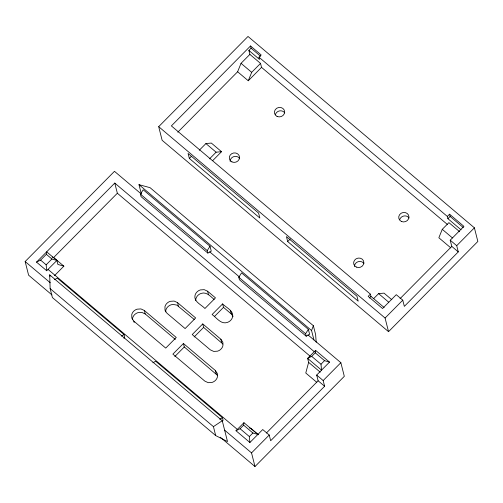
<?xml version="1.0" encoding="UTF-8"?>
<svg xmlns="http://www.w3.org/2000/svg" width="503" height="503" viewBox="0 0 503 503"><rect width="100%" height="100%" fill="white"/><g stroke="black" fill="none" stroke-linecap="round" stroke-linejoin="round"><path stroke-width="0.75" d="M132.408 319.801L132.635 317.971A7.797 7.155 -14.2 0 1 137.897 312.659L141.802 312.388L145.216 313.96L175.358 339.443M165.606 311.942L165.839 310.112A7.797 7.155 -14.2 0 1 171.102 304.799L173.051 304.428L176.836 305.101L194.183 319.43M195.692 300.543L195.919 298.713A7.797 7.155 -14.2 0 1 201.181 293.4C206.469 291.539 210.55 296.412 214.102 299.442M36.512 262.12L46.672 251.84L56.877 260.466L46.704 270.74L36.512 262.12L40.598 260.108L46.345 254.304L46.672 251.84L114.772 183.073L314.256 351.691M243.622 425.154L243.949 422.696L257.869 434.46L252.896 432.995L243.622 425.154L240.082 428.726L235.989 430.738L249.909 442.502L262.729 429.549L269.224 435.038L270.671 440.741L324.617 386.26L323.171 380.557L316.676 375.068L329.503 362.116L315.582 350.352L307.622 358.388L308.628 362.355L305.774 373.019L316.796 382.33M311.715 356.382L320.996 364.222L321.543 370.151L307.622 358.388L311.715 356.382L315.255 352.81L315.582 350.352M313.954 339.946L311.564 330.528L313.363 325.711L150.07 187.682L138.991 184.658L141.192 193.353M177.792 132.195L237.623 71.766L241.038 63.334L249.884 54.399L248.878 50.438L251.091 48.2L250.525 45.968L171.372 125.907L370.39 294.136L370.956 296.368L384.141 307.509M237.623 71.766L248.268 80.769L251.689 72.338L260.529 63.403L249.884 54.399M459.685 231.745L448.902 222.628L442.269 229.324L438.849 237.762L450.833 247.891M140.431 194.139L143.204 189.776L210.009 246.244L211.266 251.198L207.858 253.084L141.054 196.616L140.431 194.139L207.236 250.601L207.858 253.084M123.927 338.299L124.719 337.048L124.096 334.57L57.292 278.102L54.569 279.611M207.236 250.601L210.009 246.244M238.78 277.26L241.566 272.896L308.37 329.364L309.622 334.325L306.214 336.211L239.409 279.743L238.78 277.26L305.585 333.734L306.214 336.211M222.269 421.432L223.068 420.187L222.439 417.71L155.634 361.236L152.906 362.745M305.585 333.734L308.37 329.364M51.96 294.921L28.602 275.179L25.15 261.541L114.47 171.328L141.381 194.076M158.69 126.674L248.01 36.461L474.398 227.821L477.85 241.459L388.53 331.672L162.142 140.306L158.69 126.674L385.078 318.034L388.53 331.672M46.704 270.74L46.157 264.811L51.91 259.001L56.877 260.466L57.883 264.433L63.868 266.162L54.475 275.657M52.161 257.102L53.658 257.53L117.35 193.24L114.772 183.073M248.878 50.438L259.529 59.436L258.963 57.204L261.176 54.972L250.525 45.968M248.268 80.769L261.535 67.371L260.529 63.403M189.335 158.42L188.078 153.465L258.592 213.071L259.85 218.025L189.335 158.42L191.354 156.383M199.276 150.265L205.909 143.569L211.335 143.066L221.54 151.692L212.7 160.627M209.481 158.891L216.114 152.195L221.54 151.692M183.413 343.499L172.887 354.125L204.809 381.104L208.217 382.682L212.121 382.412A7.797 7.155 -14.2 0 0 217.384 377.093L217.327 373.478L215.328 370.478L183.413 343.499L184.287 346.969L217.428 375.313M202.747 323.919L192.221 334.552L210.329 349.855L213.737 351.427L217.648 351.157A7.797 7.155 -14.2 0 0 222.904 345.844L222.854 342.222L220.855 339.223L202.747 323.919L203.627 327.39L222.955 344.058M222.628 303.894L212.103 314.526C216.579 317.676 220.855 324.554 227.262 322.461A7.797 7.155 -14.2 0 0 232.524 317.148C234.102 310.64 226.143 307.723 222.628 303.894L223.508 307.364L231.349 313.998L233.09 316.45M287.685 241.553L286.427 236.599L356.941 296.198L358.199 301.159L287.685 241.553L290.212 239M174.818 356.533L184.287 346.969M194.152 336.96L203.627 327.39M214.561 316.4L223.508 307.364M370.39 294.136L368.183 296.368L382.563 308.528L396.27 294.683L402.765 300.172L404.337 306.371L458.283 251.884L456.711 245.684L450.216 240.195L463.923 226.356L449.544 214.196L447.33 216.428L447.896 218.66L461.081 229.802M235.989 430.738L243.949 422.696M369.303 298.04L370.956 296.368M447.896 218.66L450.11 216.428L449.544 214.196M373.622 298.656L378.596 293.633L384.022 293.136L391.812 299.719M249.909 442.502L249.362 436.573L252.896 432.995M320.996 364.222L324.529 360.651L329.503 362.116M266.376 433.026L318.122 380.771L316.676 375.068M400.042 298.656L451.788 246.395L450.216 240.195M307.962 334.885L340.858 362.694L344.31 376.326L254.99 466.539L251.538 452.901L269.224 435.038M323.171 380.557L340.858 362.694M385.078 318.034L402.765 300.172M456.711 245.684L474.398 227.821M215.68 435.573L213.435 426.638L222.251 420.734L49.678 274.864L50.137 288.609L52.394 297.537L215.68 435.573L227.507 441.571L222.251 420.734M121.368 336.073L124.096 334.57M219.71 419.219L222.439 417.71M249.45 427.965L250.947 428.399L258.485 434.768M207.62 291.231L204.212 289.659L200.301 289.929A7.797 7.155 -14.2 0 0 195.045 295.242C193.466 301.75 201.426 304.667 204.941 308.49L215.466 297.864L207.62 291.231L208.5 294.701M177.534 302.63L174.126 301.058L170.221 301.328A7.797 7.155 -14.2 0 0 164.959 306.641L165.015 310.263L167.015 313.262L185.117 328.566L195.642 317.934L177.534 302.63L178.414 306.101M144.336 310.489L140.928 308.917L137.017 309.188A7.797 7.155 -14.2 0 0 131.761 314.501L131.811 318.116L133.811 321.115L165.732 348.101L176.257 337.469L144.336 310.489L145.216 313.96M251.091 48.2L260.554 56.204M450.11 216.428L463.288 227.57M258.963 57.204L447.33 216.428M261.535 67.371L447.507 224.564M442.269 229.324L452.455 237.938M241.038 63.334L251.689 72.338M451.788 246.395L458.283 251.884M205.909 143.569L216.114 152.195M378.596 293.633L388.781 302.246M138.991 184.658L311.564 330.528M209.688 251.821L239.648 277.14M315.255 352.81L324.529 360.651M117.35 193.24L310.238 356.287M308.628 362.355L320.229 372.157M318.122 380.771L324.617 386.26M53.658 257.53L63.868 266.162M46.345 254.304L51.91 259.001M40.598 260.108L46.157 264.811M240.082 428.726L249.362 436.573M48.03 269.401L237.315 429.399M25.15 261.541L50.269 282.768M224.634 430.159L251.538 452.901M50.137 288.609L213.435 426.638M220.251 437.176L254.99 466.539M313.363 325.711L315.632 334.627L316.186 342.229M230.475 310.527L231.349 313.998M220.855 339.223L221.729 342.694M215.328 370.478L216.208 373.949M133.811 321.115L134.163 322.505M49.678 274.864L50.042 276.317M230.154 161.419A5.149 4.728 -14.2 0 1 233.832 156.609A5.149 4.728 -14.2 0 1 239.654 158.476M275.399 114.634A5.149 4.728 -14.2 0 1 279.593 110.899A5.149 4.728 -14.2 0 1 284.761 112.924M354.483 266.515A5.149 4.728 -14.2 0 1 358.161 261.705A5.149 4.728 -14.2 0 1 363.983 263.566M399.728 219.723A5.149 4.728 -14.2 0 1 403.922 215.988A5.149 4.728 -14.2 0 1 409.09 218.013M356.287 267.055A5.149 4.728 -14.2 0 0 363.87 262.484A5.149 4.728 -14.2 0 0 356.074 258.838A5.149 4.728 -14.2 0 0 356.287 267.055M401.375 221.446A5.149 4.728 -14.2 0 0 408.958 216.875A5.149 4.728 -14.2 0 0 401.161 213.228A5.149 4.728 -14.2 0 0 401.375 221.446M231.946 161.903A5.149 4.728 -14.2 0 0 239.529 157.332A5.149 4.728 -14.2 0 0 231.732 153.685A5.149 4.728 -14.2 0 0 231.946 161.903M277.059 116.407A5.149 4.728 -14.2 0 0 284.641 111.836A5.149 4.728 -14.2 0 0 276.845 108.189A5.149 4.728 -14.2 0 0 277.059 116.407"/></g></svg>
